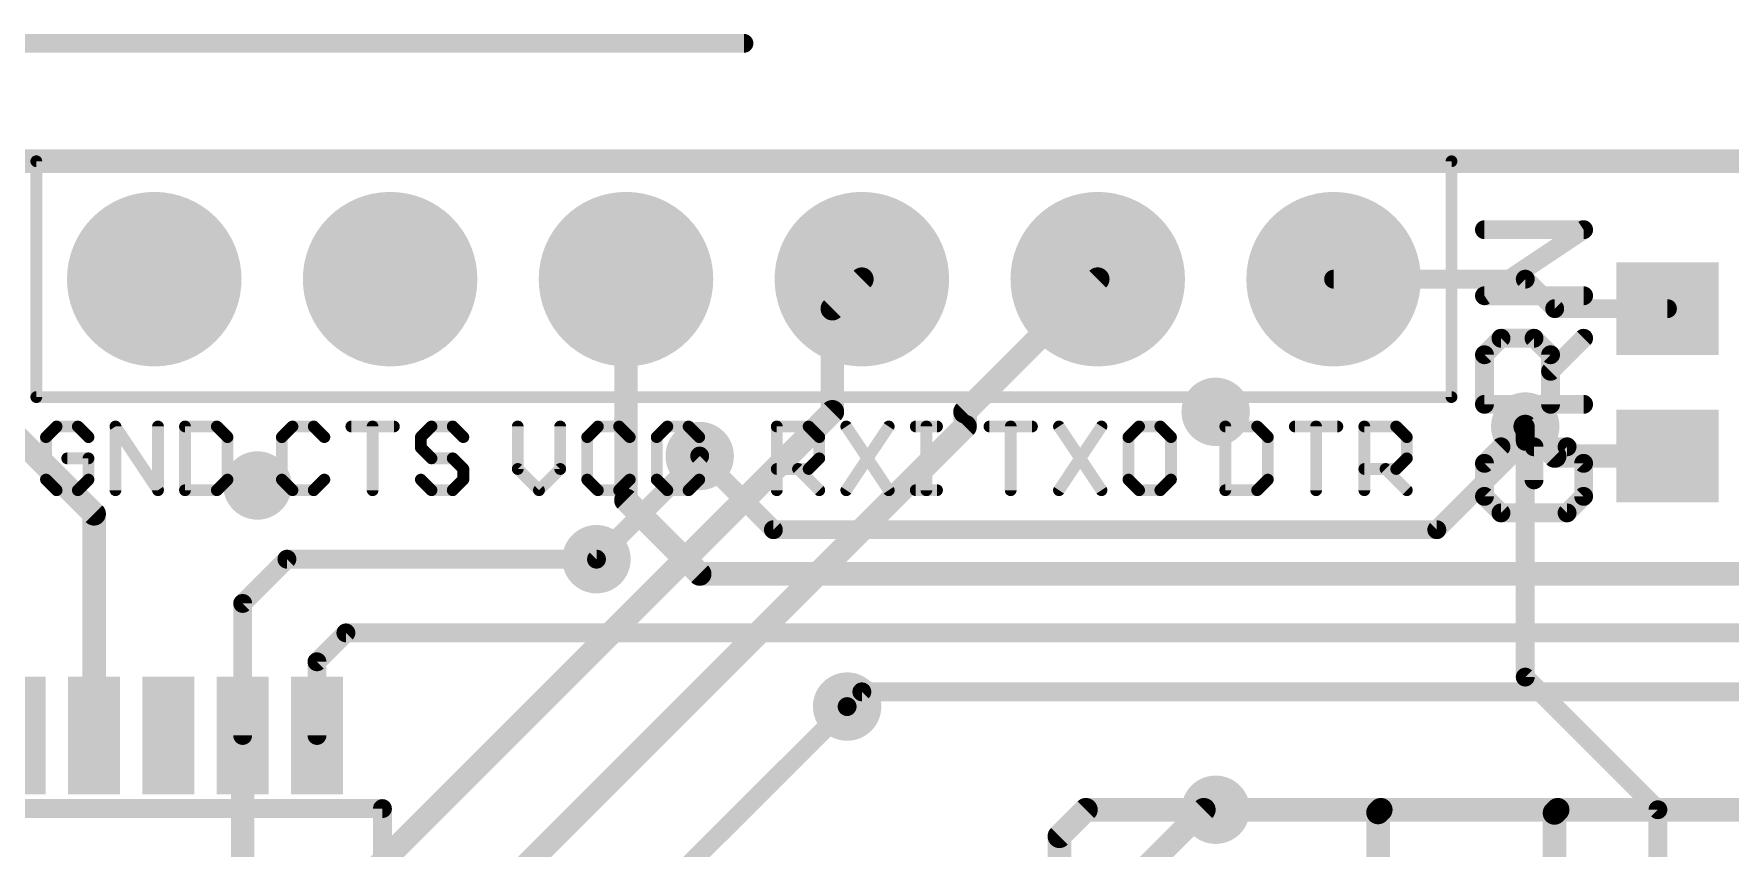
# Model space of a CAD drawing. Extents: x -11.6 to 46, y -5.8 to 74.7.
# Drawn here: x 11.4 to 29.67, y 56.1 to 64.87 of the extents above; entities that cross this region are included whole.
import ezdxf

# ---------------------------------------------------------------- set-up
doc = ezdxf.new("R2010")
doc.units = 0
for name, color, linetype in [('1', 12, 'CONTINUOUS'), ('16', 132, 'CONTINUOUS'), ('17', 110, 'CONTINUOUS'), ('18', 110, 'CONTINUOUS'), ('20', 53, 'CONTINUOUS'), ('21', 41, 'CONTINUOUS'), ('49', 253, 'CONTINUOUS')]:
    doc.layers.add(name, color=color, linetype=linetype)

# ---------------------------------------------------------------- blocks, each defined once
blk = doc.blocks.new('RECT')
blk.add_solid([(-0.5, -0.5), (0.5, -0.5), (-0.5, 0.5), (0.5, 0.5)])
blk = doc.blocks.new('ROUNDP')
at = {"const_width": 0.5}
blk.add_lwpolyline([(0, -0.25, 1), (0, 0.25, 1), (0, -0.25)], format="xyb", dxfattribs=at)
blk = doc.blocks.new('ROUNDV')
at = {"const_width": 0.5}
blk.add_lwpolyline([(0, -0.25, 1), (0, 0.25, 1), (0, -0.25)], format="xyb", dxfattribs=at)

msp = doc.modelspace()

# ---------------------------------------------------------------- linework, layer by layer
at = {"layer": '1'}
for points, const_width in [([(0, 63.5), (38.1, 63.5)], 0.254), ([(17.78, 62.23), (17.78, 59.8488)], 0.254), ([(25.4, 62.23), (27.4638, 62.23)], 0.2032), ([(27.4638, 62.23), (27.7813, 61.9125)], 0.2032), ([(27.7813, 61.9125), (28.995, 61.9125)], 0.2032), ([(12.0523, 59.7028), (10.16, 61.595)], 0.254), ([(27.7813, 60.325), (27.4638, 60.6425)], 0.254), ([(27.4638, 60.4838), (27.4638, 60.6425)], 0.2032), ([(27.4638, 60.4838), (26.5113, 59.5313)], 0.2032), ([(19.3675, 59.5313), (18.5738, 60.325)], 0.2032), ([(28.995, 60.325), (27.7813, 60.325)], 0.254), ([(17.78, 59.8488), (18.5738, 59.055)], 0.254), ([(12.0523, 57.3151), (12.0523, 59.7028)], 0.254), ([(26.5113, 59.5313), (19.3675, 59.5313)], 0.2032), ([(13.6523, 58.7373), (14.1288, 59.2138)], 0.2032), ([(14.1288, 59.2138), (17.4625, 59.2138)], 0.2032), ([(18.5738, 59.055), (34.925, 59.055)], 0.254), ([(13.6523, 57.3151), (13.6523, 58.7373)], 0.2032), ([(14.4523, 58.1085), (14.7637, 58.42)], 0.2032), ([(14.7637, 58.42), (32.8612, 58.42)], 0.2032), ([(14.4523, 57.3151), (14.4523, 58.1085)], 0.2032), ([(20.1613, 57.6263), (20.32, 57.785)], 0.2032), ([(20.32, 57.785), (30.0038, 57.785)], 0.2032), ([(13.6523, 57.3151), (13.6523, 52.2285)], 0.254), ([(22.4473, 56.2293), (22.733, 56.515)], 0.254), ([(22.733, 56.515), (24.13, 56.515)], 0.254), ([(24.13, 56.515), (25.908, 56.515)], 0.254), ([(25.8788, 56.4858), (25.908, 56.515)], 0.254), ([(25.908, 56.515), (27.813, 56.515)], 0.254), ([(27.7788, 56.4808), (27.813, 56.515)], 0.254), ([(27.813, 56.515), (33.02, 56.515)], 0.254), ([(25.8788, 55.4338), (25.8788, 56.4858)], 0.254), ([(27.7788, 55.4338), (27.7788, 56.4808)], 0.254), ([(22.4473, 55.1743), (22.4473, 56.2293)], 0.254)]:
    msp.add_lwpolyline(points, dxfattribs=dict(at, const_width=const_width))
for points, const_width in [([(17.8435, 62.23, 1), (17.7165, 62.23)], 0.127), ([(25.4, 62.2808, 1), (25.4, 62.1792)], 0.1016), ([(27.4997, 62.2659, 1), (27.4278, 62.1941)], 0.1016), ([(27.4638, 62.1792, 1), (27.4638, 62.2808)], 0.1016), ([(27.7813, 61.9633, 1), (27.7813, 61.8617)], 0.1016), ([(27.7453, 61.8766, 1), (27.8172, 61.9484)], 0.1016), ([(28.995, 61.8617, 1), (28.995, 61.9633)], 0.1016), ([(27.5087, 60.6874, 1), (27.4188, 60.5976)], 0.127), ([(27.5145, 60.6425, 1), (27.413, 60.6425)], 0.1016), ([(27.413, 60.4838, 1), (27.5145, 60.4838)], 0.1016), ([(27.4997, 60.4478, 1), (27.4278, 60.5197)], 0.1016), ([(18.6097, 60.3609, 1), (18.5378, 60.2891)], 0.1016), ([(27.7813, 60.3885, 1), (27.7813, 60.2615)], 0.127), ([(27.7363, 60.2801, 1), (27.8262, 60.3699)], 0.127), ([(28.995, 60.2615, 1), (28.995, 60.3885)], 0.127), ([(17.8249, 59.8937, 1), (17.7351, 59.8038)], 0.127), ([(17.7165, 59.8488, 1), (17.8435, 59.8488)], 0.127), ([(12.1158, 59.7028, 1), (11.9888, 59.7028)], 0.127), ([(12.0073, 59.6578, 1), (12.0972, 59.7477)], 0.127), ([(19.3675, 59.5821, 1), (19.3675, 59.4804)], 0.1016), ([(19.3316, 59.4953, 1), (19.4034, 59.5672)], 0.1016), ([(26.4753, 59.5672, 1), (26.5472, 59.4953)], 0.1016), ([(26.5113, 59.4804, 1), (26.5113, 59.5821)], 0.1016), ([(14.1288, 59.2646, 1), (14.1288, 59.163)], 0.1016), ([(14.1647, 59.1778, 1), (14.0928, 59.2497)], 0.1016), ([(17.4625, 59.163, 1), (17.4625, 59.2646)], 0.1016), ([(18.5738, 59.1185, 1), (18.5738, 58.9915)], 0.127), ([(18.5288, 59.0101, 1), (18.6187, 59.0999)], 0.127), ([(13.7031, 58.7373, 1), (13.6014, 58.7373)], 0.1016), ([(13.6163, 58.7732, 1), (13.6882, 58.7013)], 0.1016), ([(14.7637, 58.4708, 1), (14.7637, 58.3692)], 0.1016), ([(14.7997, 58.3841, 1), (14.7278, 58.4559)], 0.1016), ([(14.4163, 58.1444, 1), (14.4882, 58.0726)], 0.1016), ([(14.5031, 58.1085, 1), (14.4015, 58.1085)], 0.1016), ([(20.32, 57.8358, 1), (20.32, 57.7342)], 0.1016), ([(20.3559, 57.7491, 1), (20.2841, 57.8209)], 0.1016), ([(20.1253, 57.6622, 1), (20.1972, 57.5903)], 0.1016), ([(11.9888, 57.3151, 1), (12.1158, 57.3151)], 0.127), ([(13.7157, 57.3151, 1), (13.5888, 57.3151)], 0.127), ([(13.6014, 57.3151, 1), (13.7031, 57.3151)], 0.1016), ([(14.4015, 57.3151, 1), (14.5031, 57.3151)], 0.1016), ([(22.733, 56.5785, 1), (22.733, 56.4515)], 0.127), ([(22.7779, 56.4701, 1), (22.6881, 56.5599)], 0.127), ([(24.13, 56.5785, 1), (24.13, 56.4515)], 0.127), ([(24.13, 56.4515, 1), (24.13, 56.5785)], 0.127), ([(25.908, 56.5785, 1), (25.908, 56.4515)], 0.127), ([(25.9529, 56.4701, 1), (25.8631, 56.5599)], 0.127), ([(25.908, 56.4515, 1), (25.908, 56.5785)], 0.127), ([(27.813, 56.5785, 1), (27.813, 56.4515)], 0.127), ([(27.8579, 56.4701, 1), (27.7681, 56.5599)], 0.127), ([(27.813, 56.4515, 1), (27.813, 56.5785)], 0.127), ([(25.9423, 56.4858, 1), (25.8152, 56.4858)], 0.127), ([(25.8338, 56.5307, 1), (25.9237, 56.4408)], 0.127), ([(27.7338, 56.5257, 1), (27.8237, 56.4358)], 0.127), ([(27.8423, 56.4808, 1), (27.7153, 56.4808)], 0.127), ([(22.5108, 56.2293, 1), (22.3837, 56.2293)], 0.127), ([(22.4023, 56.2742, 1), (22.4922, 56.1843)], 0.127)]:
    msp.add_lwpolyline(points, format="xyb", dxfattribs=dict(at, const_width=const_width))
at = {"layer": '16'}
for points, const_width in [([(0, 63.5), (38.1, 63.5)], 0.254), ([(20.0025, 61.9125), (20.32, 62.23)], 0.254), ([(21.4313, 60.8013), (22.86, 62.23)], 0.254), ([(20.0025, 60.8013), (20.0025, 61.9125)], 0.254), ([(12.065, 52.8638), (20.0025, 60.8013)], 0.254), ([(21.4313, 60.6425), (21.4313, 60.8013)], 0.254), ([(12.3825, 51.5938), (21.4313, 60.6425)], 0.254), ([(27.4638, 60.6425), (27.4638, 57.9438)], 0.2032), ([(18.5738, 60.325), (17.4625, 59.2138)], 0.2032), ([(27.4638, 57.9438), (28.8925, 56.515)], 0.2032), ([(15.5575, 53.0225), (20.1613, 57.6263)], 0.2032), ([(22.3838, 54.8957), (24.003, 56.515)], 0.254), ([(24.003, 56.515), (24.13, 56.515)], 0.254), ([(28.8925, 56.515), (28.8925, 54.1337)], 0.2032)]:
    msp.add_lwpolyline(points, dxfattribs=dict(at, const_width=const_width))
for points, const_width in [([(20.3649, 62.1851, 1), (20.2751, 62.2749)], 0.127), ([(22.9049, 62.1851, 1), (22.8151, 62.2749)], 0.127), ([(20.066, 61.9125, 1), (19.939, 61.9125)], 0.127), ([(19.9576, 61.9574, 1), (20.0474, 61.8676)], 0.127), ([(19.939, 60.8013, 1), (20.066, 60.8013)], 0.127), ([(20.0474, 60.7563, 1), (19.9576, 60.8462)], 0.127), ([(21.3863, 60.8462, 1), (21.4762, 60.7563)], 0.127), ([(21.4948, 60.8013, 1), (21.3678, 60.8013)], 0.127), ([(21.3678, 60.6425, 1), (21.4948, 60.6425)], 0.127), ([(21.4762, 60.5976, 1), (21.3863, 60.6874)], 0.127), ([(27.5145, 60.6425, 1), (27.413, 60.6425)], 0.1016), ([(18.6097, 60.2891, 1), (18.5378, 60.3609)], 0.1016), ([(17.4266, 59.2497, 1), (17.4984, 59.1778)], 0.1016), ([(27.4997, 57.9797, 1), (27.4278, 57.9078)], 0.1016), ([(27.413, 57.9438, 1), (27.5145, 57.9438)], 0.1016), ([(20.1972, 57.5903, 1), (20.1253, 57.6622)], 0.1016), ([(24.003, 56.5785, 1), (24.003, 56.4515)], 0.127), ([(24.0479, 56.4701, 1), (23.9581, 56.5599)], 0.127), ([(24.13, 56.4515, 1), (24.13, 56.5785)], 0.127), ([(28.9433, 56.515, 1), (28.8417, 56.515)], 0.1016), ([(28.8566, 56.4791, 1), (28.9284, 56.5509)], 0.1016)]:
    msp.add_lwpolyline(points, format="xyb", dxfattribs=dict(at, const_width=const_width))
at = {"layer": '20', "const_width": 0.2032}
msp.add_lwpolyline([(38.1, 63.5), (0, 63.5)], dxfattribs=at)
at = {"layer": '21'}
for points, const_width in [([(11.4618, 63.5, 1), (11.3982, 63.5)], 0.0635), ([(11.43, 63.5318, 1), (11.43, 63.4682)], 0.0635), ([(26.7018, 63.5, 1), (26.6383, 63.5)], 0.0635), ([(26.67, 63.4682, 1), (26.67, 63.5318)], 0.0635), ([(27.0247, 62.8138, 1), (27.0247, 62.7122)], 0.1016), ([(28.1206, 62.7207, 1), (28.0642, 62.8053)], 0.1016), ([(28.0924, 62.7122, 1), (28.0924, 62.8138)], 0.1016), ([(27.0247, 62.102, 1), (27.0247, 62.0004)], 0.1016), ([(26.9965, 62.0935, 1), (27.0529, 62.0089)], 0.1016), ([(28.0924, 62.0004, 1), (28.0924, 62.102)], 0.1016), ([(27.2026, 61.6444, 1), (27.2026, 61.5428)], 0.1016), ([(27.2386, 61.5577, 1), (27.1667, 61.6295)], 0.1016), ([(27.5945, 61.6295, 1), (27.5226, 61.5577)], 0.1016), ([(27.5585, 61.5428, 1), (27.5585, 61.6444)], 0.1016), ([(28.1283, 61.5577, 1), (28.0565, 61.6295)], 0.1016), ([(27.0755, 61.4157, 1), (26.9739, 61.4157)], 0.1016), ([(26.9888, 61.4516, 1), (27.0606, 61.3797)], 0.1016), ([(27.7873, 61.4157, 1), (27.6857, 61.4157)], 0.1016), ([(27.7006, 61.3797, 1), (27.7724, 61.4516)], 0.1016), ([(27.7006, 61.2736, 1), (27.7724, 61.2018)], 0.1016), ([(11.43, 60.9918, 1), (11.43, 60.9282)], 0.0635), ([(26.67, 60.9282, 1), (26.67, 60.9918)], 0.0635), ([(11.3982, 60.96, 1), (11.4618, 60.96)], 0.0635), ([(26.6383, 60.96, 1), (26.7018, 60.96)], 0.0635), ([(27.0247, 60.9326, 1), (27.0247, 60.831)], 0.1016), ([(26.9739, 60.8818, 1), (27.0755, 60.8818)], 0.1016), ([(27.6857, 60.8818, 1), (27.7873, 60.8818)], 0.1016), ([(28.0924, 60.831, 1), (28.0924, 60.9326)], 0.1016), ([(11.6486, 60.6748, 1), (11.6486, 60.6113)], 0.0635), ([(11.6711, 60.6206, 1), (11.6262, 60.6655)], 0.0635), ([(11.8999, 60.6655, 1), (11.855, 60.6206)], 0.0635), ([(11.8774, 60.6113, 1), (11.8774, 60.6748)], 0.0635), ([(12.3144, 60.6431, 1), (12.2509, 60.6431)], 0.0635), ([(12.3091, 60.6607, 1), (12.2563, 60.6255)], 0.0635), ([(12.772, 60.6431, 1), (12.7085, 60.6431)], 0.0635), ([(13.0628, 60.6431, 1), (12.9993, 60.6431)], 0.0635), ([(13.0311, 60.6748, 1), (13.0311, 60.6113)], 0.0635), ([(13.3967, 60.6655, 1), (13.3518, 60.6206)], 0.0635), ([(13.3743, 60.6113, 1), (13.3743, 60.6748)], 0.0635), ([(14.1887, 60.6748, 1), (14.1887, 60.6113)], 0.0635), ([(14.2111, 60.6206, 1), (14.1662, 60.6655)], 0.0635), ([(14.4399, 60.6655, 1), (14.395, 60.6206)], 0.0635), ([(14.4174, 60.6113, 1), (14.4174, 60.6748)], 0.0635), ([(14.8227, 60.6748, 1), (14.8227, 60.6113)], 0.0635), ([(15.0832, 60.6431, 1), (15.0197, 60.6431)], 0.0635), ([(15.2803, 60.6113, 1), (15.2803, 60.6748)], 0.0635), ([(15.6855, 60.6748, 1), (15.6855, 60.6113)], 0.0635), ([(15.7079, 60.6206, 1), (15.663, 60.6655)], 0.0635), ([(15.9367, 60.6655, 1), (15.8918, 60.6206)], 0.0635), ([(15.9143, 60.6113, 1), (15.9143, 60.6748)], 0.0635), ([(16.646, 60.6431, 1), (16.5825, 60.6431)], 0.0635), ([(17.1036, 60.6431, 1), (17.0401, 60.6431)], 0.0635), ([(17.4771, 60.6748, 1), (17.4771, 60.6113)], 0.0635), ([(17.4995, 60.6206, 1), (17.4546, 60.6655)], 0.0635), ([(17.7283, 60.6655, 1), (17.6834, 60.6206)], 0.0635), ([(17.7059, 60.6113, 1), (17.7059, 60.6748)], 0.0635), ([(18.2255, 60.6748, 1), (18.2255, 60.6113)], 0.0635), ([(18.2479, 60.6206, 1), (18.203, 60.6655)], 0.0635), ([(18.4767, 60.6655, 1), (18.4318, 60.6206)], 0.0635), ([(18.4543, 60.6113, 1), (18.4543, 60.6748)], 0.0635), ([(19.4037, 60.6748, 1), (19.4037, 60.6113)], 0.0635), ([(19.4355, 60.6431, 1), (19.372, 60.6431)], 0.0635), ([(19.7694, 60.6655, 1), (19.7245, 60.6206)], 0.0635), ([(19.7469, 60.6113, 1), (19.7469, 60.6748)], 0.0635), ([(20.1786, 60.6607, 1), (20.1257, 60.6255)], 0.0635), ([(20.6361, 60.6255, 1), (20.5833, 60.6607)], 0.0635), ([(20.9006, 60.6748, 1), (20.9006, 60.6113)], 0.0635), ([(21.0467, 60.6431, 1), (20.9832, 60.6431)], 0.0635), ([(21.1294, 60.6113, 1), (21.1294, 60.6748)], 0.0635), ([(21.6943, 60.6748, 1), (21.6943, 60.6113)], 0.0635), ([(21.9548, 60.6431, 1), (21.8913, 60.6431)], 0.0635), ([(22.1518, 60.6113, 1), (22.1518, 60.6748)], 0.0635), ([(22.4691, 60.6607, 1), (22.4163, 60.6255)], 0.0635), ([(22.9267, 60.6255, 1), (22.8738, 60.6607)], 0.0635), ([(23.3055, 60.6748, 1), (23.3055, 60.6113)], 0.0635), ([(23.3279, 60.6206, 1), (23.283, 60.6655)], 0.0635), ([(23.5567, 60.6655, 1), (23.5118, 60.6206)], 0.0635), ([(23.5343, 60.6113, 1), (23.5343, 60.6748)], 0.0635), ([(24.266, 60.6431, 1), (24.2025, 60.6431)], 0.0635), ([(24.2343, 60.6748, 1), (24.2343, 60.6113)], 0.0635), ([(24.5999, 60.6655, 1), (24.555, 60.6206)], 0.0635), ([(24.5774, 60.6113, 1), (24.5774, 60.6748)], 0.0635), ([(24.9827, 60.6748, 1), (24.9827, 60.6113)], 0.0635), ([(25.2432, 60.6431, 1), (25.1797, 60.6431)], 0.0635), ([(25.4403, 60.6113, 1), (25.4403, 60.6748)], 0.0635), ([(25.7628, 60.6431, 1), (25.6993, 60.6431)], 0.0635), ([(25.7311, 60.6748, 1), (25.7311, 60.6113)], 0.0635), ([(26.0967, 60.6655, 1), (26.0518, 60.6206)], 0.0635), ([(26.0743, 60.6113, 1), (26.0743, 60.6748)], 0.0635), ([(11.566, 60.5287, 1), (11.5025, 60.5287)], 0.0635), ([(11.5118, 60.5511, 1), (11.5567, 60.5062)], 0.0635), ([(11.9694, 60.5062, 1), (12.0143, 60.5511)], 0.0635), ([(13.5204, 60.5287, 1), (13.4569, 60.5287)], 0.0635), ([(13.4662, 60.5062, 1), (13.5111, 60.5511)], 0.0635), ([(14.106, 60.5287, 1), (14.0425, 60.5287)], 0.0635), ([(14.0518, 60.5511, 1), (14.0967, 60.5062)], 0.0635), ([(14.5094, 60.5062, 1), (14.5543, 60.5511)], 0.0635), ([(15.6028, 60.5287, 1), (15.5393, 60.5287)], 0.0635), ([(15.5486, 60.5511, 1), (15.5935, 60.5062)], 0.0635), ([(15.5935, 60.4367, 1), (15.5486, 60.3918)], 0.0635), ([(16.0062, 60.5062, 1), (16.0511, 60.5511)], 0.0635), ([(17.3944, 60.5287, 1), (17.3309, 60.5287)], 0.0635), ([(17.3402, 60.5511, 1), (17.3851, 60.5062)], 0.0635), ([(17.7978, 60.5062, 1), (17.8427, 60.5511)], 0.0635), ([(18.1428, 60.5287, 1), (18.0793, 60.5287)], 0.0635), ([(18.0886, 60.5511, 1), (18.1335, 60.5062)], 0.0635), ([(18.5462, 60.5062, 1), (18.5911, 60.5511)], 0.0635), ([(19.8931, 60.5287, 1), (19.8296, 60.5287)], 0.0635), ([(19.8389, 60.5062, 1), (19.8838, 60.5511)], 0.0635), ([(23.2228, 60.5287, 1), (23.1593, 60.5287)], 0.0635), ([(23.1686, 60.5511, 1), (23.2135, 60.5062)], 0.0635), ([(23.6804, 60.5287, 1), (23.6169, 60.5287)], 0.0635), ([(23.6262, 60.5062, 1), (23.6711, 60.5511)], 0.0635), ([(24.7236, 60.5287, 1), (24.6601, 60.5287)], 0.0635), ([(24.6694, 60.5062, 1), (24.7143, 60.5511)], 0.0635), ([(26.2204, 60.5287, 1), (26.1569, 60.5287)], 0.0635), ([(26.1662, 60.5062, 1), (26.2111, 60.5511)], 0.0635), ([(27.2386, 60.3883, 1), (27.1667, 60.4601)], 0.1016), ([(27.5585, 60.475, 1), (27.5585, 60.3734)], 0.1016), ([(27.6093, 60.4242, 1), (27.5077, 60.4242)], 0.1016), ([(27.9504, 60.4601, 1), (27.8785, 60.3883)], 0.1016), ([(27.9145, 60.3734, 1), (27.9145, 60.475)], 0.1016), ([(11.763, 60.3316, 1), (11.763, 60.2681)], 0.0635), ([(12.0236, 60.2999, 1), (11.9601, 60.2999)], 0.0635), ([(11.9918, 60.2681, 1), (11.9918, 60.3316)], 0.0635), ([(15.5393, 60.4143, 1), (15.6028, 60.4143)], 0.0635), ([(15.6855, 60.3316, 1), (15.6855, 60.2681)], 0.0635), ([(15.663, 60.2774, 1), (15.7079, 60.3223)], 0.0635), ([(15.9367, 60.3223, 1), (15.8918, 60.2774)], 0.0635), ([(15.9143, 60.2681, 1), (15.9143, 60.3316)], 0.0635), ([(19.8296, 60.2999, 1), (19.8931, 60.2999)], 0.0635), ([(19.8838, 60.2774, 1), (19.8389, 60.3223)], 0.0635), ([(26.1569, 60.2999, 1), (26.2204, 60.2999)], 0.0635), ([(26.2111, 60.2774, 1), (26.1662, 60.3223)], 0.0635), ([(27.0755, 60.2463, 1), (26.9739, 60.2463)], 0.1016), ([(26.9888, 60.2822, 1), (27.0606, 60.2103)], 0.1016), ([(28.1432, 60.2463, 1), (28.0416, 60.2463)], 0.1016), ([(28.0565, 60.2103, 1), (28.1283, 60.2822)], 0.1016), ([(11.5025, 60.0711, 1), (11.566, 60.0711)], 0.0635), ([(11.5567, 60.0935, 1), (11.5118, 60.0486)], 0.0635), ([(11.9601, 60.0711, 1), (12.0236, 60.0711)], 0.0635), ([(12.0143, 60.0486, 1), (11.9694, 60.0935)], 0.0635), ([(13.4569, 60.0711, 1), (13.5204, 60.0711)], 0.0635), ([(13.5111, 60.0486, 1), (13.4662, 60.0935)], 0.0635), ([(14.0425, 60.0711, 1), (14.106, 60.0711)], 0.0635), ([(14.0967, 60.0935, 1), (14.0518, 60.0486)], 0.0635), ([(14.5543, 60.0486, 1), (14.5094, 60.0935)], 0.0635), ([(15.5935, 60.0935, 1), (15.5486, 60.0486)], 0.0635), ([(16.0604, 60.1855, 1), (15.9969, 60.1855)], 0.0635), ([(15.9969, 60.0711, 1), (16.0604, 60.0711)], 0.0635), ([(16.0062, 60.163, 1), (16.0511, 60.2079)], 0.0635), ([(16.0511, 60.0486, 1), (16.0062, 60.0935)], 0.0635), ([(16.5825, 60.1855, 1), (16.646, 60.1855)], 0.0635), ([(16.6367, 60.2079, 1), (16.5918, 60.163)], 0.0635), ([(17.0401, 60.1855, 1), (17.1036, 60.1855)], 0.0635), ([(17.0943, 60.163, 1), (17.0494, 60.2079)], 0.0635), ([(17.3851, 60.0935, 1), (17.3402, 60.0486)], 0.0635), ([(17.3309, 60.0711, 1), (17.3944, 60.0711)], 0.0635), ([(17.8427, 60.0486, 1), (17.7978, 60.0935)], 0.0635), ([(18.0793, 60.0711, 1), (18.1428, 60.0711)], 0.0635), ([(18.1335, 60.0935, 1), (18.0886, 60.0486)], 0.0635), ([(18.5911, 60.0486, 1), (18.5462, 60.0935)], 0.0635), ([(19.4037, 60.2172, 1), (19.4037, 60.1537)], 0.0635), ([(19.655, 60.2079, 1), (19.6101, 60.163)], 0.0635), ([(19.7245, 60.2079, 1), (19.7694, 60.163)], 0.0635), ([(19.7469, 60.1537, 1), (19.7469, 60.2172)], 0.0635), ([(23.2135, 60.0935, 1), (23.1686, 60.0486)], 0.0635), ([(23.1593, 60.0711, 1), (23.2228, 60.0711)], 0.0635), ([(23.6169, 60.0711, 1), (23.6804, 60.0711)], 0.0635), ([(23.6711, 60.0486, 1), (23.6262, 60.0935)], 0.0635), ([(24.6601, 60.0711, 1), (24.7236, 60.0711)], 0.0635), ([(24.7143, 60.0486, 1), (24.6694, 60.0935)], 0.0635), ([(25.7311, 60.2172, 1), (25.7311, 60.1537)], 0.0635), ([(25.9823, 60.2079, 1), (25.9374, 60.163)], 0.0635), ([(26.0518, 60.2079, 1), (26.0967, 60.163)], 0.0635), ([(26.0743, 60.1537, 1), (26.0743, 60.2172)], 0.0635), ([(27.5077, 60.0683, 1), (27.6093, 60.0683)], 0.1016), ([(11.6486, 59.9885, 1), (11.6486, 59.925)], 0.0635), ([(11.6262, 59.9342, 1), (11.6711, 59.9792)], 0.0635), ([(11.855, 59.9792, 1), (11.8999, 59.9342)], 0.0635), ([(11.8774, 59.925, 1), (11.8774, 59.9885)], 0.0635), ([(12.2509, 59.9567, 1), (12.3144, 59.9567)], 0.0635), ([(12.7085, 59.9567, 1), (12.772, 59.9567)], 0.0635), ([(12.7138, 59.9391, 1), (12.7667, 59.9743)], 0.0635), ([(13.0311, 59.9885, 1), (13.0311, 59.925)], 0.0635), ([(12.9993, 59.9567, 1), (13.0628, 59.9567)], 0.0635), ([(13.3518, 59.9792, 1), (13.3967, 59.9342)], 0.0635), ([(13.3743, 59.925, 1), (13.3743, 59.9885)], 0.0635), ([(14.1887, 59.9885, 1), (14.1887, 59.925)], 0.0635), ([(14.1662, 59.9342, 1), (14.2111, 59.9792)], 0.0635), ([(14.395, 59.9792, 1), (14.4399, 59.9342)], 0.0635), ([(14.4174, 59.925, 1), (14.4174, 59.9885)], 0.0635), ([(15.0197, 59.9567, 1), (15.0832, 59.9567)], 0.0635), ([(15.6855, 59.9885, 1), (15.6855, 59.925)], 0.0635), ([(15.663, 59.9342, 1), (15.7079, 59.9792)], 0.0635), ([(15.8918, 59.9792, 1), (15.9367, 59.9342)], 0.0635), ([(15.9143, 59.925, 1), (15.9143, 59.9885)], 0.0635), ([(16.8206, 59.9792, 1), (16.8655, 59.9342)], 0.0635), ([(16.8206, 59.9342, 1), (16.8655, 59.9792)], 0.0635), ([(17.4771, 59.9885, 1), (17.4771, 59.925)], 0.0635), ([(17.4546, 59.9342, 1), (17.4995, 59.9792)], 0.0635), ([(17.6834, 59.9792, 1), (17.7283, 59.9342)], 0.0635), ([(17.7059, 59.925, 1), (17.7059, 59.9885)], 0.0635), ([(18.2255, 59.9885, 1), (18.2255, 59.925)], 0.0635), ([(18.203, 59.9342, 1), (18.2479, 59.9792)], 0.0635), ([(18.4318, 59.9792, 1), (18.4767, 59.9342)], 0.0635), ([(18.4543, 59.925, 1), (18.4543, 59.9885)], 0.0635), ([(19.372, 59.9567, 1), (19.4355, 59.9567)], 0.0635), ([(19.8389, 59.9342, 1), (19.8838, 59.9792)], 0.0635), ([(20.1257, 59.9743, 1), (20.1786, 59.9391)], 0.0635), ([(20.5833, 59.9391, 1), (20.6361, 59.9743)], 0.0635), ([(20.9006, 59.9885, 1), (20.9006, 59.925)], 0.0635), ([(20.9832, 59.9567, 1), (21.0467, 59.9567)], 0.0635), ([(21.1294, 59.925, 1), (21.1294, 59.9885)], 0.0635), ([(21.8913, 59.9567, 1), (21.9548, 59.9567)], 0.0635), ([(22.4163, 59.9743, 1), (22.4691, 59.9391)], 0.0635), ([(22.8738, 59.9391, 1), (22.9267, 59.9743)], 0.0635), ([(23.3055, 59.9885, 1), (23.3055, 59.925)], 0.0635), ([(23.283, 59.9342, 1), (23.3279, 59.9792)], 0.0635), ([(23.5118, 59.9792, 1), (23.5567, 59.9342)], 0.0635), ([(23.5343, 59.925, 1), (23.5343, 59.9885)], 0.0635), ([(24.2343, 59.9885, 1), (24.2343, 59.925)], 0.0635), ([(24.2025, 59.9567, 1), (24.266, 59.9567)], 0.0635), ([(24.555, 59.9792, 1), (24.5999, 59.9342)], 0.0635), ([(24.5774, 59.925, 1), (24.5774, 59.9885)], 0.0635), ([(25.1797, 59.9567, 1), (25.2432, 59.9567)], 0.0635), ([(25.6993, 59.9567, 1), (25.7628, 59.9567)], 0.0635), ([(26.1662, 59.9342, 1), (26.2111, 59.9792)], 0.0635), ([(27.0606, 59.9263, 1), (26.9888, 59.8544)], 0.1016), ([(26.9739, 59.8904, 1), (27.0755, 59.8904)], 0.1016), ([(28.0416, 59.8904, 1), (28.1432, 59.8904)], 0.1016), ([(28.1283, 59.8544, 1), (28.0565, 59.9263)], 0.1016), ([(27.2026, 59.7632, 1), (27.2026, 59.6616)], 0.1016), ([(27.1667, 59.6765, 1), (27.2386, 59.7483)], 0.1016), ([(27.8785, 59.7483, 1), (27.9504, 59.6765)], 0.1016), ([(27.9145, 59.6616, 1), (27.9145, 59.7632)], 0.1016), ([(15.2081, 56.5275, 1), (15.1065, 56.5275)], 0.1016), ([(15.1573, 56.4767, 1), (15.1573, 56.5783)], 0.1016)]:
    msp.add_lwpolyline(points, format="xyb", dxfattribs=dict(at, const_width=const_width))
for points, const_width in [([(11.43, 60.96), (11.43, 63.5)], 0.127), ([(11.43, 63.5), (26.67, 63.5)], 0.127), ([(26.67, 63.5), (26.67, 60.96)], 0.127), ([(27.0247, 62.0512), (28.0924, 62.763)], 0.2032), ([(28.0924, 62.763), (27.0247, 62.763)], 0.2032), ([(28.0924, 62.0512), (27.0247, 62.0512)], 0.2032), ([(27.0247, 61.4157), (27.2026, 61.5936)], 0.2032), ([(27.2026, 61.5936), (27.5585, 61.5936)], 0.2032), ([(27.5585, 61.5936), (27.7365, 61.4157)], 0.2032), ([(27.7365, 61.2377), (28.0924, 61.5936)], 0.2032), ([(27.0247, 60.8818), (27.0247, 61.4157)], 0.2032), ([(27.7365, 61.4157), (27.7365, 60.8818)], 0.2032), ([(26.67, 60.96), (11.43, 60.96)], 0.127), ([(28.0924, 60.8818), (27.0247, 60.8818)], 0.2032), ([(11.6486, 60.6431), (11.5343, 60.5287)], 0.127), ([(11.8774, 60.6431), (11.6486, 60.6431)], 0.127), ([(11.9918, 60.5287), (11.8774, 60.6431)], 0.127), ([(12.2827, 59.9567), (12.2827, 60.6431)], 0.127), ([(12.2827, 60.6431), (12.7403, 59.9567)], 0.127), ([(12.7403, 59.9567), (12.7403, 60.6431)], 0.127), ([(13.0311, 60.6431), (13.0311, 59.9567)], 0.127), ([(13.3743, 60.6431), (13.0311, 60.6431)], 0.127), ([(13.4887, 60.5287), (13.3743, 60.6431)], 0.127), ([(14.1887, 60.6431), (14.0743, 60.5287)], 0.127), ([(14.4174, 60.6431), (14.1887, 60.6431)], 0.127), ([(14.5318, 60.5287), (14.4174, 60.6431)], 0.127), ([(14.8227, 60.6431), (15.2803, 60.6431)], 0.127), ([(15.0515, 59.9567), (15.0515, 60.6431)], 0.127), ([(15.6855, 60.6431), (15.5711, 60.5287)], 0.127), ([(15.9143, 60.6431), (15.6855, 60.6431)], 0.127), ([(16.0287, 60.5287), (15.9143, 60.6431)], 0.127), ([(16.6143, 60.6431), (16.6143, 60.1855)], 0.127), ([(17.0718, 60.1855), (17.0718, 60.6431)], 0.127), ([(17.4771, 60.6431), (17.3627, 60.5287)], 0.127), ([(17.7059, 60.6431), (17.4771, 60.6431)], 0.127), ([(17.8203, 60.5287), (17.7059, 60.6431)], 0.127), ([(18.2255, 60.6431), (18.1111, 60.5287)], 0.127), ([(18.4543, 60.6431), (18.2255, 60.6431)], 0.127), ([(18.5687, 60.5287), (18.4543, 60.6431)], 0.127), ([(19.4037, 59.9567), (19.4037, 60.6431)], 0.127), ([(19.4037, 60.6431), (19.7469, 60.6431)], 0.127), ([(19.7469, 60.6431), (19.8613, 60.5287)], 0.127), ([(20.1521, 60.6431), (20.6097, 59.9567)], 0.127), ([(20.6097, 60.6431), (20.1521, 59.9567)], 0.127), ([(20.9006, 60.6431), (21.1294, 60.6431)], 0.127), ([(21.015, 59.9567), (21.015, 60.6431)], 0.127), ([(21.6943, 60.6431), (22.1518, 60.6431)], 0.127), ([(21.923, 59.9567), (21.923, 60.6431)], 0.127), ([(22.4427, 60.6431), (22.9003, 59.9567)], 0.127), ([(22.9003, 60.6431), (22.4427, 59.9567)], 0.127), ([(23.3055, 60.6431), (23.1911, 60.5287)], 0.127), ([(23.5343, 60.6431), (23.3055, 60.6431)], 0.127), ([(23.6487, 60.5287), (23.5343, 60.6431)], 0.127), ([(24.2343, 60.6431), (24.2343, 59.9567)], 0.127), ([(24.5774, 60.6431), (24.2343, 60.6431)], 0.127), ([(24.6918, 60.5287), (24.5774, 60.6431)], 0.127), ([(24.9827, 60.6431), (25.4403, 60.6431)], 0.127), ([(25.2115, 59.9567), (25.2115, 60.6431)], 0.127), ([(25.7311, 59.9567), (25.7311, 60.6431)], 0.127), ([(25.7311, 60.6431), (26.0743, 60.6431)], 0.127), ([(26.0743, 60.6431), (26.1887, 60.5287)], 0.127), ([(11.5343, 60.5287), (11.5343, 60.0711)], 0.127), ([(13.4887, 60.0711), (13.4887, 60.5287)], 0.127), ([(14.0743, 60.5287), (14.0743, 60.0711)], 0.127), ([(15.5711, 60.5287), (15.5711, 60.4143)], 0.127), ([(15.5711, 60.4143), (15.6855, 60.2999)], 0.127), ([(17.3627, 60.5287), (17.3627, 60.0711)], 0.127), ([(18.1111, 60.5287), (18.1111, 60.0711)], 0.127), ([(19.8613, 60.5287), (19.8613, 60.2999)], 0.127), ([(23.1911, 60.5287), (23.1911, 60.0711)], 0.127), ([(23.6487, 60.0711), (23.6487, 60.5287)], 0.127), ([(24.6918, 60.0711), (24.6918, 60.5287)], 0.127), ([(26.1887, 60.5287), (26.1887, 60.2999)], 0.127), ([(27.2026, 60.4242), (27.0247, 60.2463)], 0.2032), ([(27.9145, 60.4242), (27.5585, 60.4242)], 0.2032), ([(27.5585, 60.4242), (27.5585, 60.0683)], 0.2032), ([(28.0924, 60.2463), (27.9145, 60.4242)], 0.2032), ([(11.9918, 60.2999), (11.763, 60.2999)], 0.127), ([(11.9918, 60.0711), (11.9918, 60.2999)], 0.127), ([(15.6855, 60.2999), (15.9143, 60.2999)], 0.127), ([(15.9143, 60.2999), (16.0287, 60.1855)], 0.127), ([(19.8613, 60.2999), (19.7469, 60.1855)], 0.127), ([(26.1887, 60.2999), (26.0743, 60.1855)], 0.127), ([(27.0247, 60.2463), (27.0247, 59.8904)], 0.2032), ([(28.0924, 59.8904), (28.0924, 60.2463)], 0.2032), ([(11.5343, 60.0711), (11.6486, 59.9567)], 0.127), ([(11.8774, 59.9567), (11.9918, 60.0711)], 0.127), ([(13.3743, 59.9567), (13.4887, 60.0711)], 0.127), ([(14.0743, 60.0711), (14.1887, 59.9567)], 0.127), ([(14.4174, 59.9567), (14.5318, 60.0711)], 0.127), ([(15.6855, 59.9567), (15.5711, 60.0711)], 0.127), ([(16.0287, 60.0711), (15.9143, 59.9567)], 0.127), ([(16.0287, 60.1855), (16.0287, 60.0711)], 0.127), ([(16.6143, 60.1855), (16.843, 59.9567)], 0.127), ([(16.843, 59.9567), (17.0718, 60.1855)], 0.127), ([(17.3627, 60.0711), (17.4771, 59.9567)], 0.127), ([(17.7059, 59.9567), (17.8203, 60.0711)], 0.127), ([(18.1111, 60.0711), (18.2255, 59.9567)], 0.127), ([(18.4543, 59.9567), (18.5687, 60.0711)], 0.127), ([(19.7469, 60.1855), (19.4037, 60.1855)], 0.127), ([(19.6325, 60.1855), (19.8613, 59.9567)], 0.127), ([(23.1911, 60.0711), (23.3055, 59.9567)], 0.127), ([(23.5343, 59.9567), (23.6487, 60.0711)], 0.127), ([(24.5774, 59.9567), (24.6918, 60.0711)], 0.127), ([(26.0743, 60.1855), (25.7311, 60.1855)], 0.127), ([(25.9599, 60.1855), (26.1887, 59.9567)], 0.127), ([(11.6486, 59.9567), (11.8774, 59.9567)], 0.127), ([(13.0311, 59.9567), (13.3743, 59.9567)], 0.127), ([(14.1887, 59.9567), (14.4174, 59.9567)], 0.127), ([(15.9143, 59.9567), (15.6855, 59.9567)], 0.127), ([(17.4771, 59.9567), (17.7059, 59.9567)], 0.127), ([(18.2255, 59.9567), (18.4543, 59.9567)], 0.127), ([(20.9006, 59.9567), (21.1294, 59.9567)], 0.127), ([(23.3055, 59.9567), (23.5343, 59.9567)], 0.127), ([(24.2343, 59.9567), (24.5774, 59.9567)], 0.127), ([(27.0247, 59.8904), (27.2026, 59.7124)], 0.2032), ([(27.9145, 59.7124), (28.0924, 59.8904)], 0.2032), ([(27.2026, 59.7124), (27.9145, 59.7124)], 0.2032), ([(8.1472, 56.5275), (15.1573, 56.5275)], 0.2032), ([(15.1573, 56.5275), (15.1573, 49.5175)], 0.2032)]:
    msp.add_lwpolyline(points, dxfattribs=dict(at, const_width=const_width))
at = {"layer": '49', "const_width": 0.2032}
msp.add_lwpolyline([(0, 64.77), (19.05, 64.77)], dxfattribs=at)
at = {"layer": '49', "const_width": 0.1016}
msp.add_lwpolyline([(19.05, 64.7192, 1), (19.05, 64.8208)], format="xyb", dxfattribs=at)

# ---------------------------------------------------------------- block references
at = {"layer": '1', "xscale": 1.1}
msp.add_blockref('RECT', (28.995, 61.9125), dxfattribs=at)
at = {"layer": '1', "xscale": 1.1, "rotation": 180}
msp.add_blockref('RECT', (28.995, 60.325), dxfattribs=at)
at = {"layer": '1', "xscale": 1.27, "yscale": 0.5588, "rotation": 90}
for p in [(11.2523, 57.3151), (12.0523, 57.3151), (12.8522, 57.3151), (13.6523, 57.3151), (14.4523, 57.3151)]:
    msp.add_blockref('RECT', p, dxfattribs=at)
at = {"layer": '17', "xscale": 1.8796, "yscale": 1.8796, "rotation": 180}
for p in [(12.7, 62.23), (12.7, 62.23), (15.24, 62.23), (15.24, 62.23), (17.78, 62.23), (17.78, 62.23), (20.32, 62.23), (20.32, 62.23), (22.86, 62.23), (22.86, 62.23), (25.4, 62.23), (25.4, 62.23)]:
    msp.add_blockref('ROUNDP', p, dxfattribs=at)
at = {"layer": '18', "xscale": 0.7366, "yscale": 0.7366}
for p in [(24.13, 60.8013), (24.13, 60.8013), (27.4638, 60.6425), (27.4638, 60.6425), (18.5738, 60.325), (18.5738, 60.325), (13.8113, 60.0075), (13.8113, 60.0075), (17.4625, 59.2138), (17.4625, 59.2138), (20.1613, 57.6263), (20.1613, 57.6263), (24.13, 56.515), (24.13, 56.515)]:
    msp.add_blockref('ROUNDV', p, dxfattribs=at)

doc.saveas('drawing.dxf')
